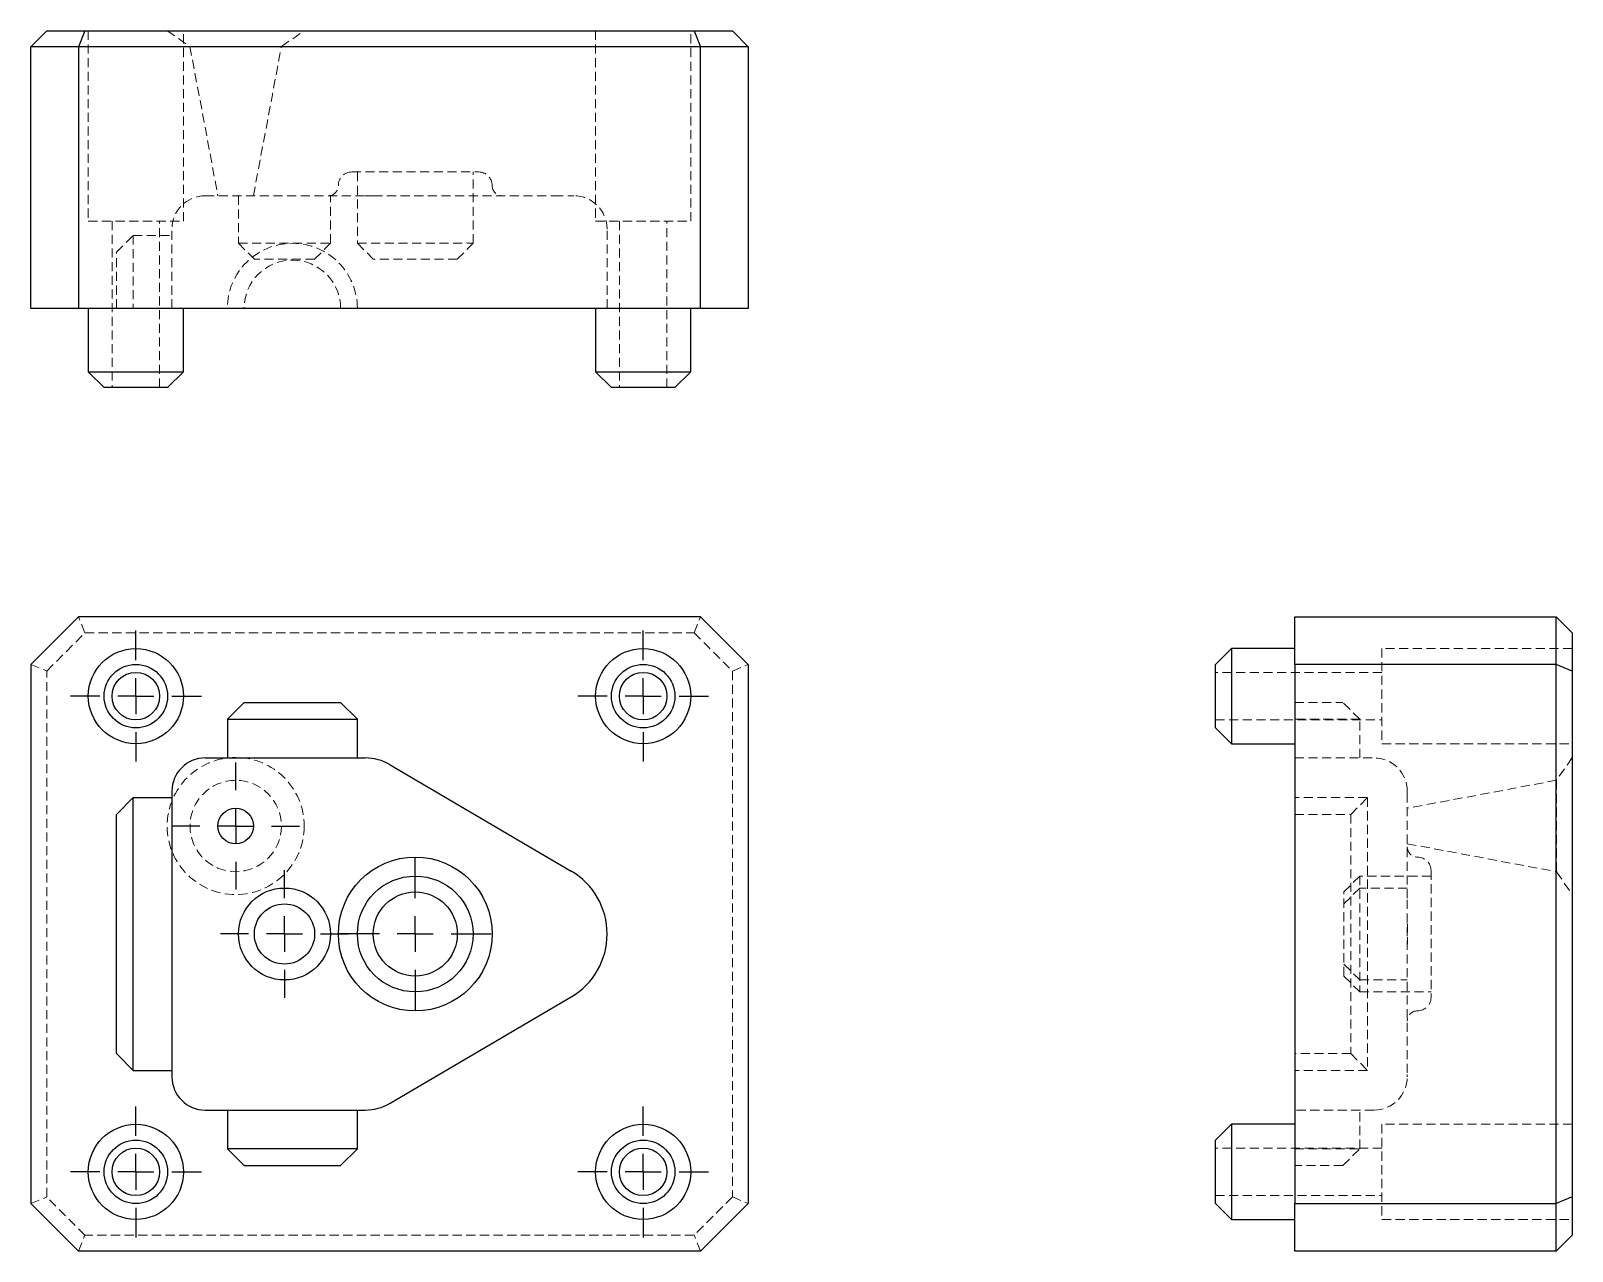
# Model space of a CAD drawing. Header units: millimetres. Extents: x 33 to 248, y 13 to 183.
import ezdxf

# ---------------------------------------------------------------- set-up
doc = ezdxf.new("R2010")
doc.units = ezdxf.units.MM
doc.linetypes.add('HIDDEN', pattern=[1.905, 1.27, -0.635])
doc.layers.add('10', color=7, linetype='Continuous')

# ---------------------------------------------------------------- blocks, each defined once
blk = doc.blocks.new('SW_CENTERMARKSYMBOL_0')
at = {"layer": '10', "color": 0}
for p, q in [((0, 5), (0, 9.13)), ((0, 0), (0, 2.5)), ((-5, 0), (-9.13, 0)), ((0, 0), (-2.5, 0)), ((0, 0), (0, -2.5)), ((0, 0), (2.5, 0)), ((5, 0), (9.13, 0)), ((0, -5), (0, -9.13))]:
    blk.add_line(p, q, dxfattribs=at)
blk = doc.blocks.new('SW_CENTERMARKSYMBOL_1')
at = {"layer": '10', "color": 0}
for p, q in [((0, 5), (0, 9.13)), ((0, 0), (0, 2.5)), ((-5, 0), (-9.13, 0)), ((0, 0), (-2.5, 0)), ((0, 0), (0, -2.5)), ((0, 0), (2.5, 0)), ((5, 0), (9.13, 0)), ((0, -5), (0, -9.13))]:
    blk.add_line(p, q, dxfattribs=at)
blk = doc.blocks.new('SW_CENTERMARKSYMBOL_2')
at = {"layer": '10', "color": 0}
for p, q in [((0, 5), (0, 9.13)), ((0, 0), (0, 2.5)), ((-5, 0), (-9.13, 0)), ((0, 0), (-2.5, 0)), ((0, 0), (0, -2.5)), ((0, 0), (2.5, 0)), ((5, 0), (9.13, 0)), ((0, -5), (0, -9.13))]:
    blk.add_line(p, q, dxfattribs=at)
blk = doc.blocks.new('SW_CENTERMARKSYMBOL_3')
at = {"layer": '10', "color": 0}
for p, q in [((0, 5), (0, 9.13)), ((0, 0), (0, 2.5)), ((-5, 0), (-9.13, 0)), ((0, 0), (-2.5, 0)), ((0, 0), (0, -2.5)), ((0, 0), (2.5, 0)), ((5, 0), (9.13, 0)), ((0, -5), (0, -9.13))]:
    blk.add_line(p, q, dxfattribs=at)
blk = doc.blocks.new('SW_CENTERMARKSYMBOL_4')
at = {"layer": '10', "color": 0}
for p, q in [((0, 5), (0, 8.87)), ((0, 0), (0, 2.5)), ((-5, 0), (-8.87, 0)), ((0, 0), (-2.5, 0)), ((0, 0), (0, -2.5)), ((0, 0), (2.5, 0)), ((5, 0), (8.87, 0)), ((0, -5), (0, -8.87))]:
    blk.add_line(p, q, dxfattribs=at)
blk = doc.blocks.new('SW_CENTERMARKSYMBOL_5')
at = {"layer": '10', "color": 0}
for p, q in [((0, 5), (0, 8.91)), ((0, 0), (0, 2.5)), ((-5, 0), (-8.91, 0)), ((0, 0), (-2.5, 0)), ((0, 0), (0, -2.5)), ((0, 0), (2.5, 0)), ((5, 0), (8.91, 0)), ((0, -5), (0, -8.91))]:
    blk.add_line(p, q, dxfattribs=at)
blk = doc.blocks.new('SW_CENTERMARKSYMBOL_6')
at = {"layer": '10', "color": 0}
for p, q in [((0, 5), (0, 10.57)), ((0, 0), (0, 2.5)), ((-5, 0), (-10.57, 0)), ((0, 0), (-2.5, 0)), ((0, 0), (0, -2.5)), ((0, 0), (2.5, 0)), ((5, 0), (10.57, 0)), ((0, -5), (0, -10.57))]:
    blk.add_line(p, q, dxfattribs=at)

msp = doc.modelspace()

# ---------------------------------------------------------------- linework, layer by layer
at = {"color": 7, "linetype": 'Continuous', "lineweight": 25}
for p, q in [((33, 180.65), (35.21, 182.86)), ((35.21, 182.86), (40.55, 182.86)), ((40.55, 182.86), (39.63, 180.65)), ((40.55, 182.86), (125.45, 182.86)), ((125.45, 182.86), (126.37, 180.65)), ((125.45, 182.86), (130.79, 182.86)), ((130.79, 182.86), (133, 180.65)), ((39.63, 180.65), (33, 180.65)), ((33, 144.19), (33, 180.65)), ((126.37, 180.65), (39.63, 180.65)), ((39.63, 180.65), (39.63, 144.19)), ((133, 180.65), (126.37, 180.65)), ((126.37, 144.19), (126.37, 180.65)), ((133, 180.65), (133, 144.19)), ((39.63, 144.19), (33, 144.19)), ((126.37, 144.19), (39.63, 144.19)), ((41.01, 144.19), (41.01, 135.35)), ((54.27, 135.35), (54.27, 144.19)), ((111.73, 144.19), (111.73, 135.35)), ((124.99, 135.35), (124.99, 144.19)), ((133, 144.19), (126.37, 144.19)), ((41.01, 135.35), (43.22, 133.14)), ((41.01, 135.35), (54.27, 135.35)), ((52.06, 133.14), (54.27, 135.35)), ((111.73, 135.35), (113.94, 133.14)), ((111.73, 135.35), (124.99, 135.35)), ((122.78, 133.14), (124.99, 135.35)), ((52.06, 133.14), (43.22, 133.14)), ((122.78, 133.14), (113.94, 133.14)), ((39.63, 101.2), (33, 94.57)), ((126.37, 101.2), (39.63, 101.2)), ((133, 94.57), (126.37, 101.2)), ((209.19, 94.57), (209.19, 101.2)), ((209.19, 101.2), (245.65, 101.2)), ((245.65, 94.57), (245.65, 101.2)), ((247.86, 98.99), (245.65, 101.2)), ((247.86, 98.99), (247.86, 93.65)), ((200.35, 96.78), (198.14, 94.57)), ((209.19, 96.78), (200.35, 96.78)), ((200.35, 96.78), (200.35, 90.15)), ((33, 94.57), (33, 19.43)), ((133, 94.57), (133, 19.43)), ((198.14, 90.15), (198.14, 94.57)), ((209.19, 94.57), (209.19, 19.43)), ((245.65, 94.57), (209.19, 94.57)), ((245.65, 19.43), (245.65, 94.57)), ((247.86, 93.65), (245.65, 94.57)), ((247.86, 93.65), (247.86, 20.35)), ((60.4, 86.93), (62.74, 89.27)), ((62.74, 89.27), (76.19, 89.27)), ((76.19, 89.27), (78.52, 86.93)), ((198.14, 85.73), (198.14, 90.15)), ((200.35, 90.15), (200.35, 83.52)), ((60.4, 86.93), (78.52, 86.93)), ((60.4, 86.93), (60.4, 81.53)), ((78.52, 81.53), (78.52, 86.93)), ((198.14, 85.73), (200.35, 83.52)), ((200.35, 83.52), (209.19, 83.52)), ((57.31, 81.53), (60.4, 81.53)), ((60.4, 81.53), (78.52, 81.53)), ((78.52, 81.53), (79.61, 81.53)), ((83.08, 80.59), (108.31, 65.77)), ((44.93, 73.67), (47.27, 76.01)), ((47.27, 76.01), (52.67, 76.01)), ((47.27, 37.99), (47.27, 76.01)), ((52.67, 76.89), (52.67, 76.01)), ((52.67, 76.01), (52.67, 37.99)), ((44.93, 40.33), (44.93, 73.67)), ((83.08, 33.41), (108.31, 48.23)), ((47.27, 37.99), (44.93, 40.33)), ((47.27, 37.99), (52.67, 37.99)), ((52.67, 37.99), (52.67, 37.11)), ((57.31, 32.47), (60.4, 32.47)), ((60.4, 32.47), (60.4, 27.07)), ((60.4, 32.47), (78.52, 32.47)), ((78.52, 27.07), (78.52, 32.47)), ((78.52, 32.47), (79.61, 32.47)), ((200.35, 30.48), (198.14, 28.27)), ((209.19, 30.48), (200.35, 30.48)), ((200.35, 30.48), (200.35, 23.85)), ((198.14, 23.85), (198.14, 28.27)), ((62.74, 24.73), (60.4, 27.07)), ((78.52, 27.07), (60.4, 27.07)), ((78.52, 27.07), (76.19, 24.73)), ((62.74, 24.73), (76.19, 24.73)), ((198.14, 19.43), (198.14, 23.85)), ((200.35, 23.85), (200.35, 17.22)), ((33, 19.43), (39.63, 12.8)), ((126.37, 12.8), (133, 19.43)), ((198.14, 19.43), (200.35, 17.22)), ((209.19, 19.43), (245.65, 19.43)), ((209.19, 12.8), (209.19, 19.43)), ((247.86, 20.35), (245.65, 19.43)), ((245.65, 12.8), (245.65, 19.43)), ((247.86, 20.35), (247.86, 15.01)), ((200.35, 17.22), (209.19, 17.22)), ((245.65, 12.8), (247.86, 15.01)), ((126.37, 12.8), (39.63, 12.8)), ((245.65, 12.8), (209.19, 12.8))]:
    msp.add_line(p, q, dxfattribs=at)
at = {"color": 7, "linetype": 'HIDDEN', "lineweight": 18}
for p, q in [((41.01, 182.86), (41.01, 156.34)), ((52.01, 182.86), (55.18, 180.69)), ((54.27, 156.34), (54.27, 182.86)), ((67.93, 180.69), (71.1, 182.86)), ((111.73, 182.86), (111.73, 156.34)), ((124.99, 156.34), (124.99, 182.86)), ((55.18, 180.69), (67.93, 180.69)), ((55.18, 180.69), (59.08, 159.88)), ((64.03, 159.88), (67.93, 180.69)), ((77.75, 163.19), (95.43, 163.19)), ((78.52, 163.19), (78.52, 153.25)), ((94.66, 153.25), (94.66, 163.19)), ((57.31, 159.88), (79.61, 159.88)), ((61.95, 159.88), (61.95, 153.25)), ((74.77, 153.25), (74.77, 159.91)), ((79.61, 159.88), (80.73, 159.88)), ((80.73, 159.88), (105.96, 159.88)), ((105.96, 159.88), (108.69, 159.88)), ((41.01, 156.34), (54.27, 156.34)), ((44.33, 156.34), (44.33, 133.14)), ((50.96, 133.14), (50.96, 156.34)), ((52.67, 144.19), (52.67, 155.24)), ((111.73, 156.34), (124.99, 156.34)), ((113.33, 144.19), (113.33, 155.24)), ((115.04, 156.34), (115.04, 133.14)), ((121.67, 133.14), (121.67, 156.34)), ((44.93, 152.01), (47.27, 154.35)), ((47.27, 154.35), (47.27, 144.19)), ((47.27, 154.35), (52.67, 154.35)), ((61.95, 153.25), (74.77, 153.25)), ((61.95, 153.25), (64.16, 151.04)), ((72.56, 151.04), (74.77, 153.25)), ((78.52, 153.25), (94.66, 153.25)), ((78.52, 153.25), (80.73, 151.04)), ((92.45, 151.04), (94.66, 153.25)), ((44.93, 144.19), (44.93, 152.01)), ((72.56, 151.04), (64.16, 151.04)), ((92.45, 151.04), (80.73, 151.04)), ((40.55, 98.99), (39.63, 101.2)), ((125.45, 98.99), (126.37, 101.2)), ((35.21, 93.65), (40.55, 98.99)), ((40.55, 98.99), (125.45, 98.99)), ((125.45, 98.99), (130.79, 93.65)), ((221.34, 96.78), (221.34, 83.52)), ((247.86, 96.78), (221.34, 96.78)), ((33, 94.57), (35.21, 93.65)), ((130.79, 93.65), (133, 94.57)), ((35.21, 20.35), (35.21, 93.65)), ((130.79, 93.65), (130.79, 20.35)), ((221.34, 93.46), (198.14, 93.46)), ((209.19, 89.27), (215.91, 89.27)), ((218.25, 86.93), (215.91, 89.27)), ((198.14, 86.83), (221.34, 86.83)), ((218.25, 86.93), (209.19, 86.93)), ((218.25, 81.53), (218.25, 86.93)), ((221.34, 83.52), (247.86, 83.52)), ((209.19, 81.53), (220.24, 81.53)), ((247.86, 81.6), (245.69, 78.42)), ((245.69, 78.42), (224.88, 74.53)), ((245.69, 78.42), (245.69, 65.68)), ((219.35, 76.01), (209.19, 76.01)), ((217.01, 73.67), (219.35, 76.01)), ((219.35, 76.01), (219.35, 37.99)), ((224.88, 76.89), (224.88, 76.59)), ((224.88, 76.59), (224.88, 61.76)), ((209.19, 73.67), (217.01, 73.67)), ((217.01, 73.67), (217.01, 40.33)), ((224.88, 69.58), (245.69, 65.68)), ((218.25, 65.07), (216.04, 62.86)), ((218.25, 65.07), (218.25, 48.93)), ((228.19, 65.07), (218.25, 65.07)), ((228.19, 65.84), (228.19, 48.16)), ((245.69, 65.68), (247.86, 62.5)), ((218.25, 63.41), (216.04, 61.2)), ((216.04, 51.14), (216.04, 62.86)), ((224.88, 63.41), (218.25, 63.41)), ((224.88, 61.76), (224.88, 52.24)), ((216.04, 52.8), (218.25, 50.59)), ((224.88, 52.24), (224.88, 37.41)), ((216.04, 51.14), (218.25, 48.93)), ((218.25, 50.59), (224.88, 50.59)), ((218.25, 48.93), (228.19, 48.93)), ((217.01, 40.33), (209.19, 40.33)), ((217.01, 40.33), (219.35, 37.99)), ((219.35, 37.99), (209.19, 37.99)), ((224.88, 37.41), (224.88, 37.11)), ((220.24, 32.47), (209.19, 32.47)), ((218.25, 27.07), (218.25, 32.47)), ((221.34, 30.48), (221.34, 17.22)), ((247.86, 30.48), (221.34, 30.48)), ((221.34, 27.17), (198.14, 27.17)), ((209.19, 27.07), (218.25, 27.07)), ((215.91, 24.73), (218.25, 27.07)), ((215.91, 24.73), (209.19, 24.73)), ((33, 19.43), (35.21, 20.35)), ((40.55, 15.01), (35.21, 20.35)), ((130.79, 20.35), (125.45, 15.01)), ((130.79, 20.35), (133, 19.43)), ((198.14, 20.54), (221.34, 20.54)), ((221.34, 17.22), (247.86, 17.22)), ((39.63, 12.8), (40.55, 15.01)), ((125.45, 15.01), (40.55, 15.01)), ((126.37, 12.8), (125.45, 15.01))]:
    msp.add_line(p, q, dxfattribs=at)
at = {"color": 7, "linetype": 'Continuous', "lineweight": 25}
for centre, radius in [((47.64, 90.15), 6.63), ((118.36, 90.15), 6.63), ((47.64, 90.15), 4.42), ((118.36, 90.15), 4.42), ((47.64, 90.15), 3.31), ((118.36, 90.15), 3.31), ((61.56, 72.05), 2.48), ((86.59, 57), 10.72), ((86.59, 57), 8.07), ((68.36, 57), 6.41), ((86.59, 57), 5.86), ((68.36, 57), 4.2), ((47.64, 23.85), 6.63), ((118.36, 23.85), 6.63), ((47.64, 23.85), 4.42), ((118.36, 23.85), 4.42), ((47.64, 23.85), 3.31), ((118.36, 23.85), 3.31)]:
    msp.add_circle(centre, radius, dxfattribs=at)
at = {"color": 7, "linetype": 'HIDDEN', "lineweight": 18}
for radius in [9.55, 6.37]:
    msp.add_circle((61.56, 72.05), radius, dxfattribs=at)
for centre, radius, start, end in [((74.44, 161.31), 1.44, 282.4347, 0), ((77.75, 161.31), 1.88, 90, 180), ((95.43, 161.31), 1.88, 0, 90), ((98.75, 161.31), 1.44, 180, 270), ((57.31, 155.24), 4.64, 90, 180), ((108.69, 155.24), 4.64, 0, 90), ((69.46, 144.19), 9.06, 0, 180), ((69.46, 144.19), 6.72, 0, 180), ((220.24, 76.89), 4.64, 0, 90), ((226.31, 69.15), 1.44, 180, 270), ((226.31, 65.84), 1.88, 0, 90), ((226.31, 48.16), 1.88, 270, 0), ((226.31, 44.85), 1.44, 90, 180), ((220.24, 37.11), 4.64, 270, 0)]:
    msp.add_arc(centre, radius, start, end, dxfattribs=at)
at = {"color": 7, "linetype": 'Continuous', "lineweight": 25}
for centre, radius, start, end in [((57.31, 76.89), 4.64, 90, 180), ((79.61, 74.68), 6.85, 59.5705, 90), ((103.17, 57), 10.17, 300.4295, 59.5705), ((57.31, 37.11), 4.64, 180, 270), ((79.61, 39.32), 6.85, 270, 300.4295)]:
    msp.add_arc(centre, radius, start, end, dxfattribs=at)
at = {"color": 7, "linetype": 'HIDDEN', "lineweight": 18}
for points, knots in [([(74.58, 159.88), (74.65, 159.89), (74.76, 159.91), (74.75, 159.91), (74.75, 159.91)], [0, 0, 0, 0, 0.582307, 1, 1, 1, 1]), ([(224.88, 58.48), (224.89, 58.19), (224.91, 57.56), (224.92, 56.55), (224.89, 55.85), (224.88, 55.51)], [0, 0, 0, 0, 0.2879584, 0.647137, 1, 1, 1, 1])]:
    msp.add_open_spline(points, degree=3, knots=knots, dxfattribs=at)

# ---------------------------------------------------------------- block references
at = {"layer": '10'}
for name, p in [('SW_CENTERMARKSYMBOL_3', (47.64, 90.15)), ('SW_CENTERMARKSYMBOL_2', (118.36, 90.15)), ('SW_CENTERMARKSYMBOL_4', (61.56, 72.05)), ('SW_CENTERMARKSYMBOL_6', (86.59, 57)), ('SW_CENTERMARKSYMBOL_5', (68.36, 57)), ('SW_CENTERMARKSYMBOL_0', (47.64, 23.85)), ('SW_CENTERMARKSYMBOL_1', (118.36, 23.85))]:
    msp.add_blockref(name, p, dxfattribs=at)

doc.saveas('drawing.dxf')
